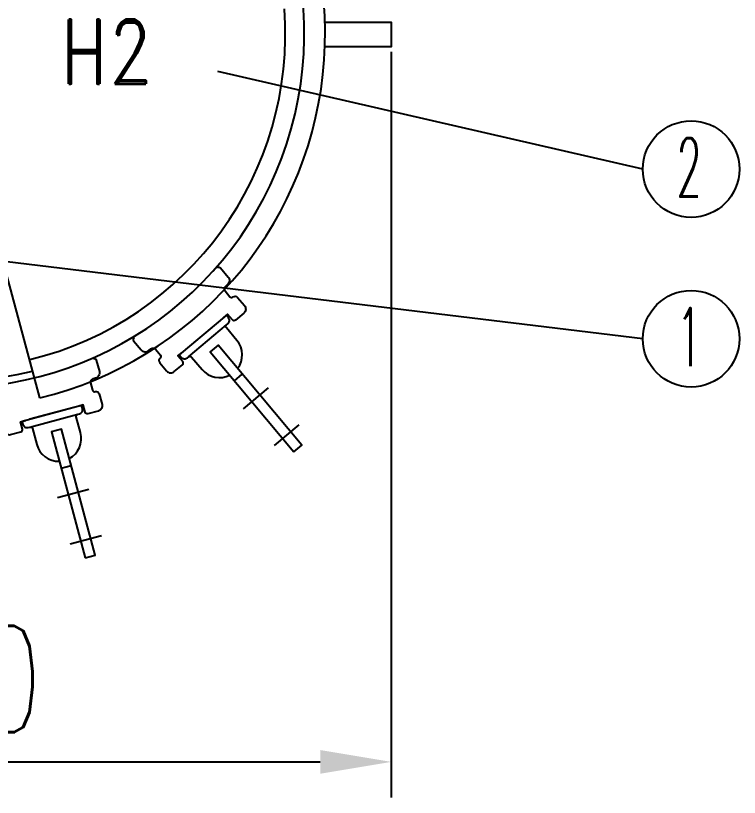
# Model space of a CAD drawing. Extents: x 4438 to 384502, y -178203 to -21188.
# Drawn here: x 381997.7 to 382303.9, y -177245.7 to -176915.1 of the extents above; entities that cross this region are included whole.
import ezdxf

# ---------------------------------------------------------------- set-up
doc = ezdxf.new("R2010")
doc.units = 0
doc.header["$LTSCALE"] = 8
doc.header["$MEASUREMENT"] = 0
doc.layers.get('0').update_dxf_attribs({"linetype": 'CONTINUOUS'})
doc.layers.get('DEFPOINTS').update_dxf_attribs({"linetype": 'CONTINUOUS'})
doc.layers.add('PL', color=5, linetype='CONTINUOUS')
doc.styles.add('DFT', font='simplex', dxfattribs={"width": 0.67, "bigfont": 'dft'})
doc.styles.get("Standard").update_dxf_attribs({"font": 'txt.shx', "width": 0.5, "bigfont": 'intecad.shx'})
doc.styles.add('数字与字母', font='romand.shx', dxfattribs={"width": 0.8, "bigfont": 'hztxt.shx'})
doc.dimstyles.new('INTE$0', dxfattribs={"dimscale": 5, "dimtxt": 4, "dimasz": 3, "dimexe": 3, "dimexo": 0, "dimgap": 1, "dimtad": 1, "dimdec": 3, "dimdsep": 46, "dimtxsty": 'DFT', "dimcen": 0, "dimclrd": 3, "dimclre": 3, "dimclrt": 6, "dimadec": 0, "dimazin": 0, "dimtfac": 1, "dimtdec": 3, "dimtix": 1, "dimtmove": 1, "dimatfit": 0, "dimfxl": 1, "dimtolj": 1, "dimtzin": 0, "dimarcsym": 0})

# ---------------------------------------------------------------- blocks, each defined once
blk = doc.blocks.new('*D26')
at = {"color": 3, "lineweight": -2, "transparency": 16777216}
for p, q in [((381783.3, -176928.27), (381783.3, -177245.66)), ((382156.59, -176930.36), (382156.59, -177245.66)), ((381813.3, -177230.66), (382126.59, -177230.66))]:
    blk.add_line(p, q, dxfattribs=at)
at = {"color": 3, "transparency": 16777216}
for points in [[(381813.3, -177225.66), (381813.3, -177235.66), (381783.3, -177230.66)], [(382126.59, -177225.66), (382126.59, -177235.66), (382156.59, -177230.66)]]:
    blk.add_solid(points, dxfattribs=at)
at = {"layer": 'DEFPOINTS', "color": 0, "transparency": 16777216}
for p in [(381783.3, -176928.27), (382156.59, -176930.36), (382156.59, -177230.66)]:
    blk.add_point(p, dxfattribs=at)
at = {"color": 6, "transparency": 16777216, "insert": (381969.94, -177195.66), "char_height": 45, "attachment_point": 5, "style": 'DFT'}
blk.add_mtext('\\A1;730', dxfattribs=at)

msp = doc.modelspace()

# ---------------------------------------------------------------- linework, layer by layer
at = {"color": 1}
for p, q in [((382263.017, -176980.019), (382083.212, -176938.806)), ((382263.017, -176980.019), (382083.212, -176938.806)), ((382263.017, -177051.751), (381923.876, -177010.78)), ((382263.017, -177051.751), (381923.876, -177010.78))]:
    msp.add_line(p, q, dxfattribs=at)
for centre in [(382283.438, -176980.019), (382283.438, -176980.019), (382283.438, -177051.751), (382283.438, -177051.751)]:
    msp.add_circle(centre, 20.421, dxfattribs=at)
at = {"layer": 'PL', "color": 7, "ltscale": 0.5}
for p, q in [((382007.924, -177076.789), (381981.367, -176979.025)), ((382070.862, -177059.359), (382086.964, -177045.848)), ((382090.262, -177069.506), (382093.588, -177066.716)), ((382094.109, -177081.37), (382104.604, -177072.564)), ((382003.696, -177089.102), (382024, -177083.661)), ((382107.18, -177096.947), (382117.675, -177088.141)), ((382016.991, -177106.497), (382021.184, -177105.373)), ((382015.463, -177118.875), (382028.696, -177115.329)), ((382020.726, -177138.517), (382033.959, -177134.971))]:
    msp.add_line(p, q, dxfattribs=at)
for points in [[(382128.461, -176917.89), (382156.597, -176917.9), (382156.593, -176928.345), (382128.438, -176928.334)], [(382084.208, -177043.985), (382069.506, -177056.321)], [(382022.289, -177080.808), (382003.751, -177085.775)]]:
    msp.add_lwpolyline(points, dxfattribs=at)
for points in [[(382083.079, -177021.668), (382083.079, -177021.668, -0.4142136), (382084.367, -177021.78), (382087.598, -177025.631, -0.4142136), (382087.316, -177028.85), (382086.441, -177029.584, 0.4142136), (382086.272, -177031.516), (382088.328, -177033.966, 0.4142136), (382089.616, -177034.079), (382089.616, -177034.079, -0.4142136), (382091.547, -177034.248), (382094.484, -177037.748, -0.4142136), (382094.203, -177040.967), (382090.702, -177043.904, -0.4142136), (382089.414, -177043.792), (382087.358, -177041.341), (382085.608, -177042.81)], [(382091.287, -177052.421), (382086.851, -177047.135, -0.4142136), (382086.964, -177045.848), (382087.489, -177045.407, 0.4142136), (382087.714, -177042.832), (382086.833, -177041.782), (382066.88, -177058.524), (382067.762, -177059.575, 0.4142136), (382070.337, -177059.8), (382070.862, -177059.359, -0.4142136), (382072.149, -177059.472), (382076.585, -177064.758)], [(382047.724, -177051.334), (382047.724, -177051.334, 0.4142136), (382047.611, -177052.622), (382050.842, -177056.473, 0.4142136), (382054.061, -177056.754), (382054.936, -177056.02, -0.4142136), (382056.868, -177056.189), (382058.924, -177058.639, -0.4142136), (382058.811, -177059.927), (382058.811, -177059.927, 0.4142136), (382058.642, -177061.858), (382061.579, -177065.359, 0.4142136), (382064.798, -177065.64), (382068.299, -177062.703, 0.4142136), (382068.411, -177061.415), (382066.355, -177058.965), (382068.106, -177057.496)], [(382030.698, -177060.105), (382030.698, -177060.105, -0.4142136), (382031.817, -177060.751), (382033.118, -177065.606, -0.4142136), (382031.502, -177068.405), (382030.399, -177068.7, 0.4142136), (382029.429, -177070.379), (382030.257, -177073.469, 0.4142136), (382031.377, -177074.115), (382031.377, -177074.115, -0.4142136), (382033.056, -177075.085), (382034.238, -177079.499, -0.4142136), (382032.623, -177082.297), (382028.209, -177083.48, -0.4142136), (382027.089, -177082.833), (382026.262, -177079.744), (382024.055, -177080.335)], [(381986.117, -177072.05), (381986.117, -177072.05, 0.4142136), (381985.471, -177073.169), (381986.772, -177078.025, 0.4142136), (381989.57, -177079.64), (381990.674, -177079.345, -0.4142136), (381992.353, -177080.314), (381993.181, -177083.404, -0.4142136), (381992.534, -177084.523), (381992.534, -177084.523, 0.4142136), (381991.565, -177086.202), (381992.748, -177090.616, 0.4142136), (381995.546, -177092.232), (381999.96, -177091.049, 0.4142136), (382000.606, -177089.93), (381999.778, -177086.84), (382001.985, -177086.248)], [(382025.139, -177091.446), (382023.353, -177084.781, -0.4142136), (382024, -177083.661), (382024.662, -177083.484, 0.4142136), (382025.954, -177081.245), (382025.599, -177079.921), (382000.44, -177086.662), (382000.795, -177087.987, 0.4142136), (382003.034, -177089.279), (382003.696, -177089.102, -0.4142136), (382004.815, -177089.748), (382006.601, -177096.413)]]:
    msp.add_lwpolyline(points, format="xyb", dxfattribs=at)
for points in [[(382115.435, -177099.505), (382118.76, -177096.715), (382083.307, -177054.464), (382079.982, -177057.254)], [(382027.126, -177144.324), (382031.319, -177143.2), (382017.044, -177089.925), (382012.851, -177091.048)]]:
    msp.add_lwpolyline(points, close=True, dxfattribs=at)
for centre, radius, start, end in [((381970.079, -176922.846), 158.527, 283.81178, 63.75286), ((381969.987, -176922.761), 149.818, 270, 63.81114), ((381970.075, -176922.908), 141.699, 283.72929, 4.32637), ((381969.987, -176922.761), 146.88, 242.37902, 283.72795), ((381969.987, -176922.761), 146.88, 242.37902, 283.72795), ((382083.936, -177058.589), 9.596, 323.07289, 40), ((382083.936, -177058.589), 9.596, 220, 296.92711), ((382015.87, -177093.929), 9.596, 298.07289, 15), ((382015.87, -177093.929), 9.596, 195, 271.92711)]:
    msp.add_arc(centre, radius, start, end, dxfattribs=at)

# ---------------------------------------------------------------- texts
at = {"color": 3, "linetype": 'Continuous', "char_height": 24.676, "width": 19.74069, "attachment_point": 3, "line_spacing_factor": 0.9}
for s, insert in [('2', (382287.902, -176966.972)), ('2', (382287.902, -176966.972)), ('1', (382287.902, -177038.705)), ('1', (382287.902, -177038.705))]:
    msp.add_mtext(s, dxfattribs=dict(at, insert=insert))
at = {"layer": 'PL', "color": 7, "ltscale": 0.5, "style": '数字与字母', "width": 0.8}
msp.add_text('H2', height=27.1163, dxfattribs=at).set_placement((382016.454, -176943.889))

# ---------------------------------------------------------------- dimensions: what is measured, and where the dimension line sits
at = {"color": 1}
dim = msp.add_linear_dim(base=(382156.592, -177230.662), p1=(381783.297, -176928.274), p2=(382156.592, -176930.361), text='730', dimstyle='INTE$0', override={"dimtxt": 9, "dimasz": 6, "dimgap": 2.5, "dimdec": 2, "dimtdec": 2}, dxfattribs=at)
dim.commit()
dim.dimension.update_dxf_attribs({"geometry": '*D26', "text_midpoint": (381969.945, -177195.662)})

doc.saveas('drawing.dxf')
